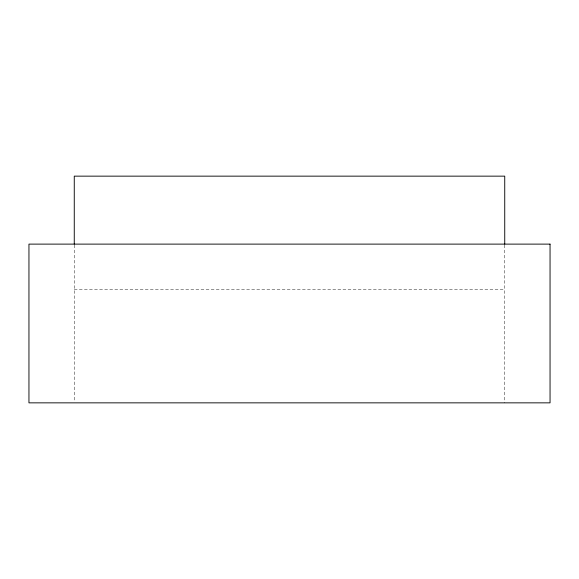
<?xml version="1.0" encoding="UTF-8"?>
<svg xmlns="http://www.w3.org/2000/svg" width="579" height="579" viewBox="0 0 579 579"><rect width="100%" height="100%" fill="white"/><g stroke="black" fill="none" stroke-linecap="round" stroke-linejoin="round"><path stroke-width="0.43" stroke-dasharray="2.9 2.17" d="M74.264 289.428L504.736 289.428M504.736 245.004L504.736 402.854M74.264 245.004L74.264 401.956"/><path stroke-width="0.87" d="M504.736 244.114L504.736 176.146L74.264 176.146L74.264 244.114M550.05 244.114L28.95 244.114L28.95 402.854L550.05 402.854L550.05 244.114"/></g></svg>
